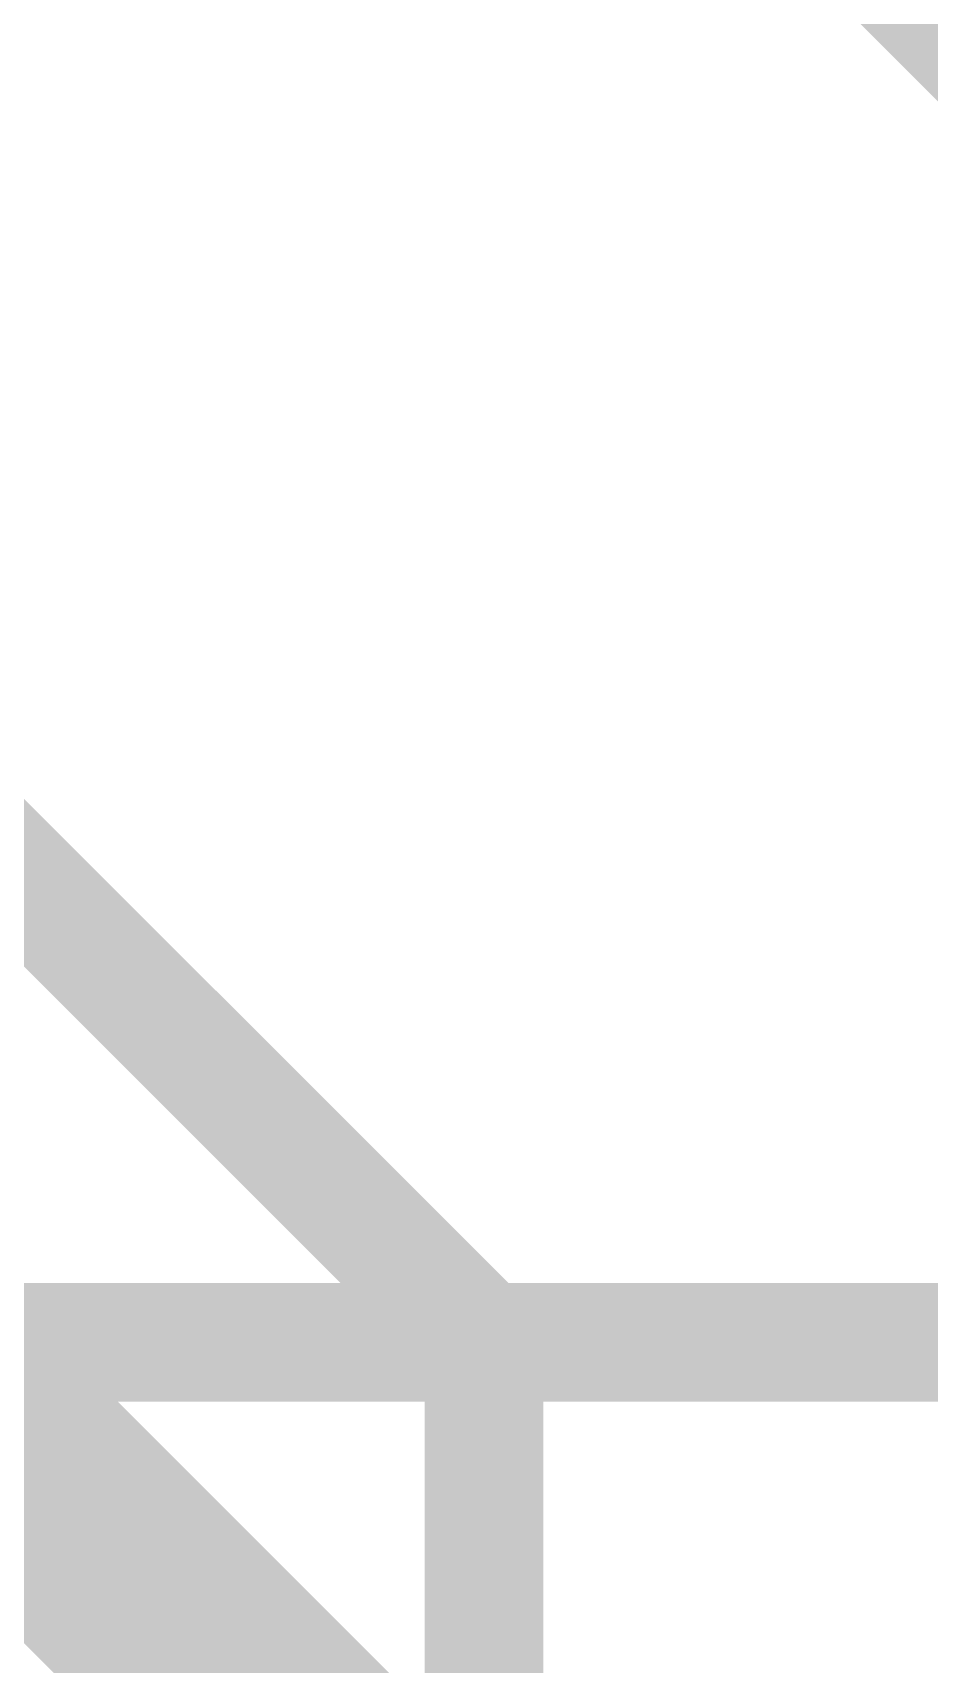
# Model space of a CAD drawing. Extents: x -15.6 to 82.7, y -6.5 to 54.7.
# Drawn here: x 46.023 to 47.944, y 42.49 to 45.986 of the extents above; entities that cross this region are included whole.
import ezdxf

# ---------------------------------------------------------------- set-up
doc = ezdxf.new("R2010")
doc.units = 0
for name, color, linetype in [('1', 12, 'CONTINUOUS'), ('16', 132, 'CONTINUOUS'), ('21', 41, 'CONTINUOUS'), ('22', 40, 'CONTINUOUS')]:
    doc.layers.add(name, color=color, linetype=linetype)

msp = doc.modelspace()

# ---------------------------------------------------------------- linework, layer by layer
at = {"layer": '1', "const_width": 0.254}
for points in [[(48.26, 45.72), (46.99, 46.99)], [(46.99, 43.18), (44.45, 45.72)], [(46.99, 31.75), (46.99, 43.18)]]:
    msp.add_lwpolyline(points, dxfattribs=at)
at = {"layer": '1', "const_width": 0.127}
for points in [[(47.0535, 43.18, 1), (46.9265, 43.18)], [(46.9451, 43.1351, 1), (47.0349, 43.2249)]]:
    msp.add_lwpolyline(points, format="xyb", dxfattribs=at)
at = {"layer": '16', "const_width": 0.254}
msp.add_lwpolyline([(62.23, 43.18), (12.7, 43.18)], dxfattribs=at)
at = {"layer": '21', "const_width": 0.508}
msp.add_lwpolyline([(46.99, 41.91), (45.72, 43.18)], dxfattribs=at)
at = {"layer": '22', "const_width": 0.508}
msp.add_lwpolyline([(46.99, 41.91), (45.72, 43.18)], dxfattribs=at)

doc.saveas('drawing.dxf')
